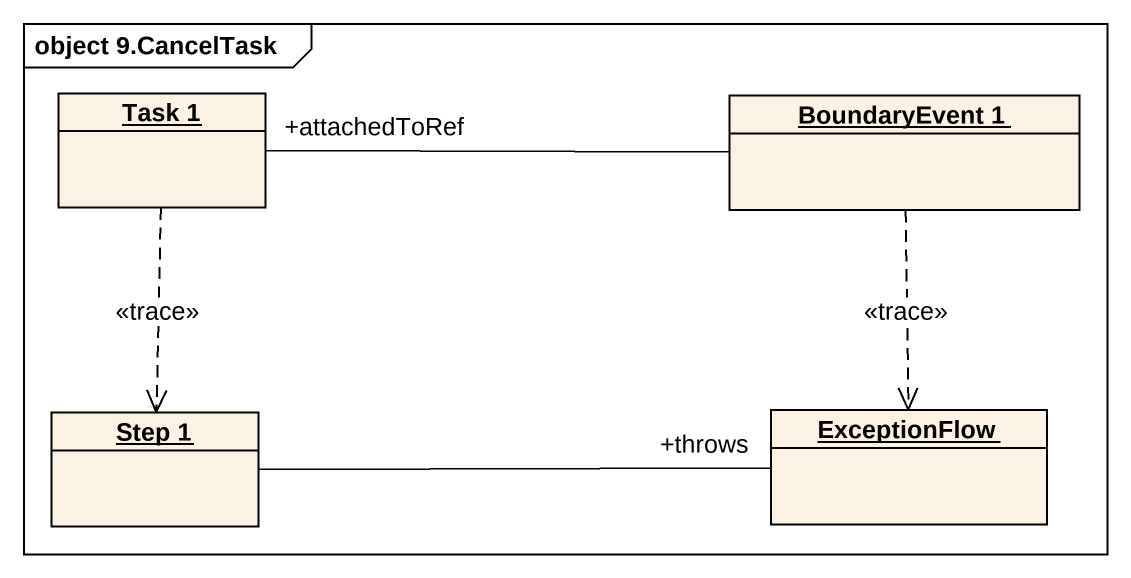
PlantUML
@startuml
mainframe object 9.CancelTask
hide circle
hide empty members
object "Task 1" as Task_1
object "BoundaryEvent 1" as BoundaryEvent_1
object "Step 1" as Step_1
object ExceptionFlow
Task_1 ..> Step_1 : <<trace>>
BoundaryEvent_1 -left- "+attachedToRef" Task_1
BoundaryEvent_1 ..> ExceptionFlow : <<trace>>
Step_1 -right- "+throws" ExceptionFlow
@enduml
